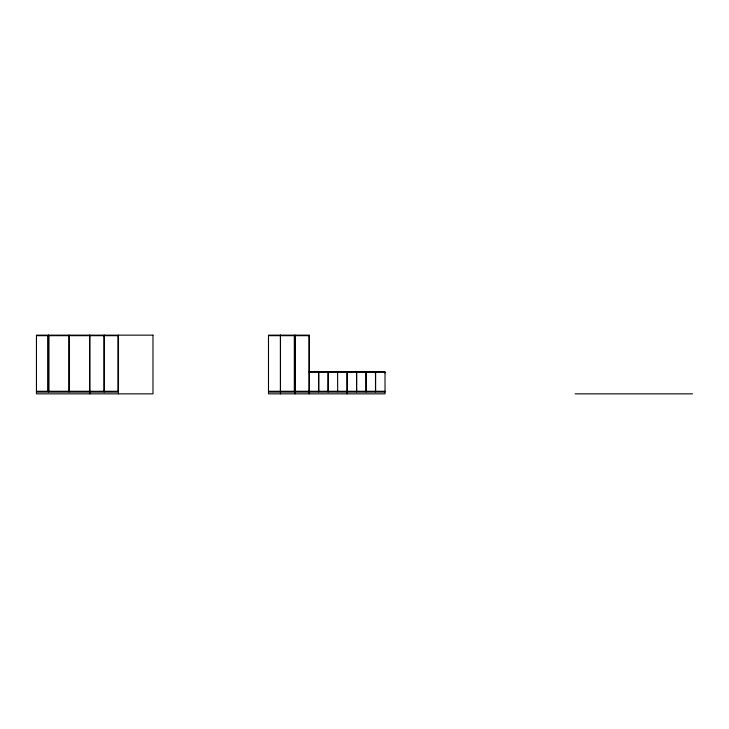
<?xml version="1.0" encoding="UTF-8"?>
<svg xmlns="http://www.w3.org/2000/svg" width="729" height="729" viewBox="0 0 729 729"><rect width="100%" height="100%" fill="white"/><g stroke="black" fill="none" stroke-linecap="round" stroke-linejoin="round"><path stroke-width="1.09" d="M36.45 335.677L118.481 335.677M268.491 335.677L309.214 335.677M309.214 371.662L385.021 371.662L385.021 393.851L268.491 393.851L268.491 335.149L309.214 335.149L309.214 393.851M309.214 372.191L385.021 372.191M384.493 372.719L385.021 372.719M36.45 391.273L118.481 391.273M268.491 391.273L385.021 391.273M36.505 391.737L118.426 391.737M268.545 391.737L384.958 391.737M36.45 391.801L118.481 391.801M268.491 391.801L385.021 391.801M575.135 393.851L692.55 393.851M375.599 372.246L375.599 391.737M375.49 372.246L375.49 391.737M366.131 372.246L366.131 391.737M366.013 372.246L366.067 391.801M356.654 372.246L356.654 391.737M356.536 372.246L356.536 391.737M347.177 372.246L347.177 391.737M347.059 372.246L347.113 393.851M337.582 372.246L337.7 391.737M328.223 372.246L328.159 391.801M328.105 372.246L328.105 391.737M318.746 372.246L318.746 391.737M318.628 372.246L318.628 391.737M309.151 335.203L309.151 391.737M295.373 335.677L295.373 391.273M295.172 391.801L295.172 393.851M294.926 335.203L294.926 391.737M294.844 335.149L294.844 391.801M294.316 335.677L294.316 391.273M280.483 335.149L280.483 393.851M280.428 335.203L280.428 391.737M118.481 335.149L118.481 393.851M117.952 335.677L117.952 391.273M104.192 335.203L104.192 391.737M104.119 335.149L104.119 391.801M89.758 335.149L89.758 393.851M89.694 335.203L89.694 391.737M69.164 335.203L69.164 391.737M69.045 335.203L69.045 391.737M48.971 335.677L48.971 391.273M48.442 335.149L48.442 391.801M48.387 335.203L48.387 391.737M47.914 335.677L47.914 391.273M152.981 335.149L36.45 335.149L36.45 393.851L152.981 393.851L152.981 335.149"/></g></svg>
